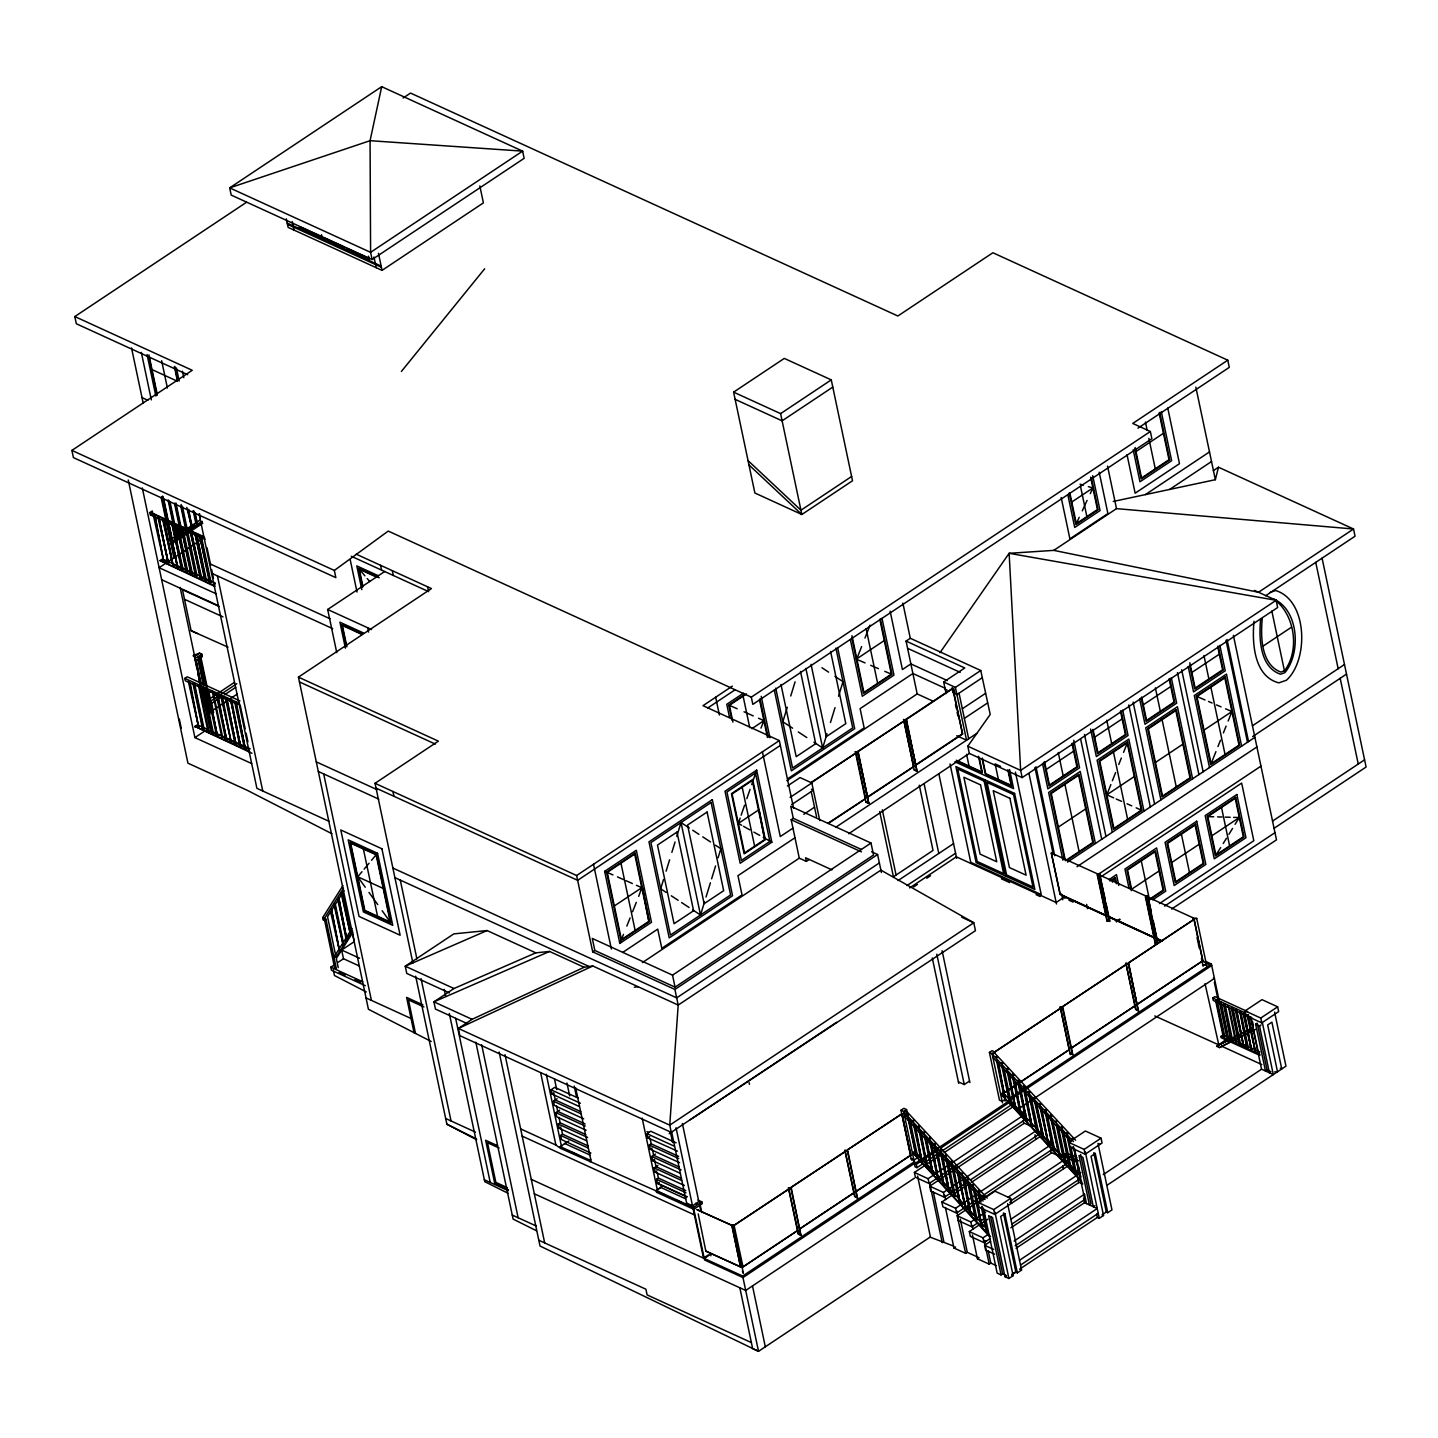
<?xml version="1.0" encoding="UTF-8"?>
<svg xmlns="http://www.w3.org/2000/svg" width="1438" height="1438" viewBox="0 0 1438 1438"><rect width="100%" height="100%" fill="white"/><g stroke="black" fill="none" stroke-linecap="round" stroke-linejoin="round"><path stroke-width="1.5" d="M1254.008 621.288C1251.923 642.66 1253.864 676.525 1278.867 682.852L1286.417 680.246C1308.832 660.114 1307.771 600.257 1275.614 590.515L1269.952 592.474M1260.677 618.664C1258.789 637.447 1259.454 666.98 1280.467 674.206L1284.835 672.714C1301.228 653.104 1298.784 610.323 1274.014 599.161M1262.258 618.556C1260.515 636.567 1261.036 664.68 1280.863 672.085L1284.44 670.845C1299.197 651.791 1295.368 618.322 1277.645 602.234M381.699 86.675L370.069 140.69L370.591 252.333L372.118 259.541L524.133 158.342L522.623 151.134L381.699 86.675L229.685 187.875L231.194 195.083L372.118 259.541M1113.264 501.449L1215.362 479.699L1218.471 467.224L1353.535 529.004L1355.045 536.212L1265.62 595.745M663.547 879.463L660.671 888.81L666.297 892.495M666.1 871.176L669.605 859.762M671.87 852.375L675.051 842.003M676.777 836.377L681.019 822.554L689.341 828.018M692.613 909.805L700.504 914.999L704.548 901.86M706.04 896.97L710.408 882.788M711.63 878.798L715.567 865.964M718.101 857.731L720.851 848.744L715.441 845.185M787.287 707.244L782.811 721.768L792.59 728.185M790.738 695.992L795.088 681.828M813.926 742.224L822.644 747.976L826.994 733.793M830.463 722.487L835.029 707.622M838.534 696.244L842.992 681.702L834.903 676.327M741.684 825.322L738.323 823.435L740.157 818.078M741.163 815.166L744.578 805.208M746.843 798.647L750.043 789.372M751.697 784.573L756.658 770.139L724.986 791.224L740.175 863.267L771.846 842.201L756.658 770.139M638.706 896.377L641.779 887.695L636.369 885.287M760.99 728.113L763.92 720.654L758.509 718.227M856.832 658.802L861.632 646.579M864.975 638.077L870.044 625.171M1113.659 797.856L1106.829 794.819L1110.873 784.573M1112.383 780.726L1115.6 772.583M1118.764 764.531L1121.316 758.078M1123.563 752.38L1127.033 743.572M1211.102 763.74L1196.937 696.495L1224.834 677.909L1239.017 745.154L1211.102 763.74L1215.937 751.625M1217.95 746.556L1220.485 740.228M1223.396 732.913L1226.093 726.136M1228.142 721.031L1231.917 711.54L1225.553 708.808M626.806 926.126L630.06 917.983M632.558 911.746L636.315 902.345M619.814 943.4L651.486 922.315L636.297 850.253L604.643 871.338L619.814 943.4L623.517 934.358M904.736 1115.259L904.34 1116.212L983.089 1201.018M904.808 1116.715L904.035 1111.934L906.156 1110.531L906.857 1113.857M997.523 1057.361L995.779 1057.164L996.66 1056.445M1002.951 1063.221L1002.07 1063.922L1001.297 1062.808M1008.38 1069.063L1006.654 1068.865L1007.517 1068.146M1013.808 1074.905L1012.082 1074.707L1012.963 1073.988M1017.511 1080.549L1019.165 1080.963L1017.601 1080.369M1023.748 1085.888L1023.802 1087.326L1023.82 1085.69M1028.386 1092.251L1030.039 1092.646L1028.458 1092.071M1034.695 1097.392L1035.468 1098.506L1033.904 1097.913M1040.986 1104.168L1040.105 1104.887L1039.332 1103.773M1046.415 1110.01L1045.552 1110.729L1044.761 1109.615M1051.412 1118.692L1059.411 1156.601L1050.117 1115.654L1050.998 1114.935M1050.117 1115.654L1051.843 1115.87M1056.409 1120.939L1056.409 1122.431L1055.546 1121.514L1056.499 1120.741M1062.628 1127.752L1060.992 1127.356L1062.718 1127.572M1068.146 1133.414L1067.284 1134.133L1066.493 1133.018M1073.575 1139.273L1071.849 1139.058L1072.73 1138.339M1069.944 493.378L1076.325 523.63L1079.219 517.321M1082.257 510.867L1087.056 500.424M1090.292 493.611L1092.88 487.967L1088.35 486.637M1223.217 843.495L1226.47 838.246M1228.915 834.31L1232.546 828.432M1235.08 824.334L1239.286 817.539L1233.624 817.377M323.316 919.871L324.233 918.433L325.941 919.206L325.024 920.662L323.316 919.871L322.813 917.462L342.927 885.628M325.024 920.662L324.521 918.253L343.466 888.289M339.494 950.895L331.513 909.391L339.494 950.895L330.578 911.764M334.605 904.502L334.461 903.244L343.161 945.072L334.245 905.94M346.774 939.374L338.793 897.869L346.774 939.374L337.858 900.242M341.759 893.178L341.615 891.92L350.315 933.765L341.022 892.836M344.059 890.553L327.522 916.707L336.061 957.295L334.353 956.504L352.076 928.481M338.757 950.554L340.069 949.979M342.424 944.748L343.736 944.155L343.161 945.072M346.037 939.032L338.523 899.667M349.578 933.424L350.89 932.849L350.315 933.765M345.246 940.901L348.787 935.293M336.061 957.295L352.598 931.141M352.849 932.345L336.33 958.499L338.236 967.612M1112.491 882.159L1114.899 878.438L1115.798 882.716M1215.883 855.035L1243.331 836.754L1235.242 798.324L1207.794 816.604L1215.883 855.035L1220.682 847.593M940.003 652.672L1009.134 553.306L1053.784 550.377L1258.52 592.258L1353.535 529.004L1116.499 508.639L1053.784 550.377M1254.457 590.407L1276.135 600.311L1277.645 607.519L1022.166 777.599L969.32 753.422L967.81 746.214L990.225 714.452L980.752 670.503L910.29 638.274L902.884 603.133M401.4 371.435L484.66 268.78M365.252 887.228L357.738 876.785L361.981 871.716M364.102 869.163L369.045 863.249M371.507 860.301L376.109 854.801L350.656 843.153L364.839 910.398L390.273 922.046L376.109 854.801M663.242 1185.667L656.231 1190.502L656.609 1192.3L657.669 1191.599L560.694 1148.423L560.317 1146.625L568.765 1140.999M560.317 1146.625L589.688 1160.053L590.712 1159.244M700.773 1202.474L698.814 1201.575L692.487 1205.799L676.04 1127.752M660.455 1187.68L656.231 1190.502L693.422 1207.507L701.852 1201.88L702.247 1203.678L693.799 1209.304L656.609 1192.3M246.401 202.345L74.812 316.558L192.243 370.285L71.9 450.4L334.335 570.437L388.242 531.071L751.301 697.16L752.829 704.35L1151.874 438.698L1150.364 431.508L1132.749 423.437L1227.764 360.183L1229.274 367.391L1137.979 428.164M1227.153 1038.811L1216.692 1046.307L1219.46 1047.583L1253.666 1029.985M403.071 98.036L410.531 93.075L897.869 316.001L992.885 252.746L1227.764 360.183M286.324 218.846L288.121 227.384L382.059 270.362L483.402 202.884L479.825 185.915M205.203 539.142L150.397 514.948L149.894 512.557L152.266 510.975L152.787 513.384L202.147 535.961L199.774 537.542M150.397 514.948L152.787 513.384M163.698 561.377L154.873 515.217L163.698 561.377L153.345 515.415L154.927 514.355M155.663 514.696L153.345 515.415M158.791 517.015L168.336 563.498L157.982 517.536L159.582 516.476M157.982 517.536L160.301 516.817M164.615 521.652L172.991 565.637L162.638 519.657L164.22 518.615M162.638 519.657L164.957 518.938M168.084 521.257L177.629 567.758L167.293 521.796L168.875 520.736M169.612 521.077L167.293 521.796M171.14 524.439L173.513 522.857M171.877 524.78L174.25 523.198M175.796 526.578L178.168 524.996M176.532 526.901L178.905 525.319M180.433 528.699L182.824 527.117M181.17 529.04L183.543 527.458M168.264 541.191L199.756 520.232M170.834 540.311L172.362 540.113L170.834 540.311L161.667 496.847M175.849 536.967L177.377 536.787L175.849 536.967L168.066 500.029M177.719 535.925L182.392 533.444L180.864 533.624L174.447 503.21M185.089 530.82L186.616 530.622M188.827 528.537L194.382 524.834M195.91 523.612L197.437 523.432L195.91 523.612L193.159 510.58M185.826 531.161L188.198 529.579M186.778 507.398L191.631 527.297L188.755 509.376M172.452 541.012L202.075 521.293M172.632 541.928L202.273 522.192M171.302 544.193L202.794 523.234M189.744 532.941L192.117 531.359M190.463 533.282L192.854 531.701M194.382 535.08L196.754 533.498M195.119 535.403L197.491 533.822M214.945 586.524L160.013 560.586L162.53 558.915L215.233 583.019M162.961 561.036L164.489 560.856M199.037 537.201L201.41 535.619M203.531 538.136L159.115 567.704L215.88 593.66M167.599 563.175L169.127 562.977M172.254 565.296L173.782 565.098M176.91 567.417L178.438 567.237M181.548 569.538L183.075 569.358L181.548 569.538L171.931 523.917L182.284 569.879M186.203 571.677L187.731 571.479L186.203 571.677L176.586 526.038L186.94 572M190.841 573.798L192.368 573.6L190.841 573.798L181.224 528.177L191.578 574.139M195.496 575.919L197.024 575.739L195.496 575.919L185.879 530.298M200.152 578.058L201.68 577.86L200.152 578.058L190.535 532.419L200.871 578.382M204.789 580.179L206.317 579.981L204.789 580.179L195.173 534.541L205.526 580.521M209.445 582.3L210.973 582.12L209.445 582.3L199.828 536.68L210.182 582.642M215.017 583.81L214.819 584.763M194.058 656.789L199.594 653.104L201.787 654.11L202.309 656.519L196.485 660.384L195.029 659.7L196.862 668.4M194.759 658.802L201.787 654.11M205.203 685.135L199.253 656.896L200.781 656.699L207.18 687.13M239.409 704.62L185.34 680.767L184.837 678.376L187.21 676.795L239.93 700.899M190.265 683.212L198.642 727.197L189.079 680.695M197.581 685.477L198.372 684.955L207.935 731.439M206.083 690.258L207.611 690.06L217.228 735.699L208.87 691.714M336.762 652.672L327.666 609.478L384.665 571.533M210.739 692.379L212.321 691.336L221.883 737.82M215.376 694.5L216.904 694.32L226.521 739.941L218.163 695.956M204.969 701.978L234.304 682.439M216.113 694.842L217.695 693.781M205.76 703.775L209.157 701.51M211.152 700.791L236.821 683.697M220.032 696.639L220.823 696.1L231.176 742.08L222.351 695.92M206.389 705.968L211.476 702.571L213.543 712.367L210.505 711.774L205.814 689.413M209.984 704.476L220.985 697.142M224.652 694.716L235.67 687.382M205.508 707.586L210.973 703.937L212.842 712.835M224.688 698.76L226.197 698.562L235.814 744.201L227.006 698.041L225.407 699.102M210.505 711.774L213.543 712.367M206.928 714.219L237.072 694.159M229.325 700.881L230.907 699.839M230.062 701.223L230.853 700.701L240.47 746.322L231.644 700.162M251.92 753.26L194.957 726.406L197.473 724.734L250.176 748.839M195.155 727.304L197.653 725.633M197.905 726.855L199.433 726.657M233.981 703.02L235.508 702.822L245.125 748.461L236.749 704.476M234.718 703.344L236.299 702.301M202.542 728.976L204.07 728.796L202.542 728.976L192.926 683.356M142.308 487.931L194.921 737.604L209.696 727.772L180.127 587.405M211.853 733.236L213.363 733.038L211.853 733.236L202.237 687.598M431.202 1041.472L368.416 1009.26L298.439 677.136L431.454 588.573L356.336 554.223M199.99 657.238L216.491 735.357L218.019 735.16M733.614 392.143L784.285 358.404L831.272 379.884L852.518 480.759L801.847 514.498L754.878 493L733.614 392.143L780.6 413.623L801.847 514.498L748.946 464.887M216.167 693.979L225.784 739.617L227.312 739.42M230.439 741.738L231.967 741.541M225.478 698.239L235.095 743.859L236.605 743.68M230.853 700.701L239.733 745.998L241.26 745.801M234.771 702.481L244.388 748.12L245.916 747.922M780.6 413.623L831.272 379.884M832.782 387.092L782.11 420.831L735.142 399.351M412.904 963.047L375.03 783.315L438.374 741.145L298.439 677.136M851.62 476.481L800.948 510.22L748.048 460.609M732.355 686.124L702.984 705.681L779.324 740.588L793.578 808.246M359.41 966.03L343.484 958.733L341.651 950.033L354.323 941.602L352.49 932.903M707.622 708.071L735.231 689.683M365.306 985.695L331.459 970.201L330.812 967.181L334.443 964.754M338.056 962.346L343.484 958.733M743.536 693.152L726.765 704.296L729.533 717.4M744.776 694.374L728.742 705.051L731.888 720.025M732.931 722.11L729.39 705.303L746.538 693.889M751.301 697.16L1150.364 431.508M1136.002 451.55L1163.45 433.287M1071.777 502.024L1092.88 487.967M751.912 728.653L763.92 720.654M856.293 659.161L884.28 640.539M1076.325 523.63L1097.446 509.573L1090.615 477.164M933.388 701.331L917.192 693.925L906.066 641.096L910.29 638.274M1145.367 494.618L1209.502 451.909M375.03 783.315L576.62 875.526L779.324 740.588M780.331 745.405L577.645 880.326L376.037 788.114M879.84 619.526L891.362 674.152L863.914 692.433L851.961 635.686M1169.561 489.459L1211.533 461.526M1213.295 470.675L1218.471 467.224M690.258 1119.699L975.449 930.692L973.778 922.747L880.901 870.134L678.197 1005.072L592.798 965.994L584.116 967.271L549.532 951.453L535.799 952.837L453.977 988.517L433.917 1001.855L435.444 1009.063L467.584 1023.766M787.664 778.785L864.148 727.862L860.104 708.646L912.896 673.505L945.287 688.335M786.856 780.69L917.192 693.925M787.413 786.011L800.085 777.581L811.823 782.955L819.768 820.577M946.096 693.565L943.67 682.007L964.772 667.951L906.066 641.096M614.332 905.958L642.319 887.336L648.88 921.309L621.432 939.589L607.249 872.345L634.697 854.064L648.88 921.309M738.323 823.435L759.03 809.648L764.728 839.486L744.524 852.932L732.104 793.938L752.29 780.492L764.728 839.486M855.304 751.679L858.45 752.739L868.75 803.393L865.928 802.098L855.304 751.679L858.45 752.739M903.567 719.539L906.713 720.618L917.013 771.271L914.191 769.977L903.567 719.539L906.713 720.618M810.906 782.614L856.095 752.919L865.712 798.557L828.36 823.435M857.641 751.481L904.358 720.798L913.975 766.436L867.635 797.281L857.641 751.481L868.75 803.393M905.904 719.36L952.603 688.263L962.597 734.063L915.898 765.16L905.904 719.36L917.013 771.271M811.266 782.775L856.095 752.919M858.019 751.661L904.358 720.798M906.282 719.521L952.981 688.442L962.597 734.063M790.109 797.407L811.823 782.955M943.67 682.007L955.407 687.382L980.752 670.503M791.583 804.651L813.351 790.163L811.391 789.264M982.262 677.711L956.917 694.59L954.976 693.691L953.951 688.892L951.992 687.993L953.017 692.792M584.116 967.271L472.077 1019.326L458.363 1028.458L459.872 1035.666L671.258 1132.353L669.749 1125.145L678.197 1005.072L674.907 989.452L592.708 951.848L576.62 875.526M592.708 951.848L594.829 950.446L675.069 987.151L873.531 855.035L871.015 843.028L790.756 806.323L793.291 818.33L861.506 849.534M809.163 859.511L806.359 861.398L799.276 858.162L791.188 819.732L793.291 818.33M803.806 814.321L814.537 807.185M962.328 708.79L985.551 693.332M792.949 828.144L780.277 836.574L762.428 751.84M964.359 718.389L987.582 702.93M622.798 952.369L657.741 929.11L661.786 948.325L742.026 894.903L737.964 875.688L794.98 837.743M827.982 823.255L865.712 798.557M867.258 797.119L913.975 766.436M915.521 764.98L962.22 733.901M865.928 802.098L869.073 803.177M914.191 769.977L917.336 771.038M835.999 827.12L976.672 733.47M642.391 962.597L799.276 858.162M848.672 833.734L969.32 753.422M594.829 950.446L592.294 938.439L672.535 975.144L871.015 843.028M674.907 989.452L877.611 854.514L881.404 872.542M879.373 862.926L676.687 997.864L392.88 868.049M579.352 1106.541L551.94 1094.012L551.06 1089.806L554.744 1087.344L578.238 1098.093M551.94 1094.012L553.792 1092.772L555.302 1099.98L580.754 1111.628M1046.181 769.456L1073.629 751.193M1094.678 737.173L1122.125 718.91M1143.3 704.8L1170.748 686.537M1191.868 672.481L1219.316 654.2M583.702 1118.854L554.349 1105.427L553.468 1101.22L557.153 1098.758M898.067 880.559L953.556 843.621M586.111 1130.25L556.758 1116.823L555.859 1112.617L559.562 1110.172M1262.995 646.165L1291.486 627.202M907.019 885.556L955.587 853.219M909.643 887.911L956.342 856.832L1056.157 902.489L1064.605 896.863L1160.43 940.704M913.687 886.922L917.426 884.442M926.773 878.223L930.512 875.742M586.56 1140.765L559.148 1128.237L558.268 1124.031L560.119 1122.808L585.554 1134.438M559.148 1128.237L561 1126.997M590.91 1153.078L561.557 1139.633L560.676 1135.445L562.528 1134.205L587.962 1145.852M1058.332 827.102L1085.708 808.875M1106.829 794.819L1134.276 776.538M1155.451 762.446L1182.899 744.165M1204.019 730.109L1231.917 711.54M1051.322 852.986L1060.255 894.274L1106.146 915.503L1060.058 894.418L1051.322 852.986L1097.625 873.927L1106.361 915.359M1252.462 725.759L1344.494 664.482M677.478 1151.137L647.855 1137.871L646.956 1133.683L650.659 1131.221L676.094 1142.851M647.855 1137.871L649.688 1136.649M1141.359 810.169L1113.911 828.432L1099.746 761.187L1127.194 742.925L1141.359 810.169L1136.164 807.814M1252.624 736.598L1346.525 674.098M1066.78 860.499L1093.455 842.74L1079.021 774.291L1050.585 793.237L1064.569 859.529M1067.517 862.063L1254.889 737.335M679.617 1162.713L650.246 1149.286L649.365 1145.079L651.216 1143.857L678.61 1156.386M669.191 1133.701L836.557 1022.292M650.246 1149.286L652.097 1148.063M1076.99 866.701L1256.92 746.933M680.048 1173.228L652.654 1160.7L651.774 1156.494L655.458 1154.031M652.654 1160.7L654.506 1159.459L656.016 1166.667L681.468 1178.315M684.416 1185.523L655.063 1172.096L654.182 1167.908L657.867 1165.445M1097.625 873.927L1107.35 921.381L1109.525 919.943L1107.044 921.237L1097.302 875.005L1099.477 873.567L1105.103 898.912M1260.964 766.148L1097.302 875.005M655.063 1172.096L656.914 1170.874M1101.023 876.713L1241.659 783.099L1253.81 840.745L1159.441 903.567M686.825 1196.937L657.472 1183.51L656.573 1179.304L658.424 1178.082L685.818 1190.61M1109.04 879.607L1116.499 874.646L1118.782 885.449M1109.956 881.045L1115.295 877.504L1116.607 883.759M1111.466 880.739L1114.899 878.438M657.472 1183.51L659.305 1182.288M1159.064 870.961L1131.616 889.223L1127.554 870.008L1155.002 851.745L1163.108 890.158L1149.375 899.307M1171.718 862.512L1199.166 844.25M1211.839 835.82L1239.286 817.539M1154.049 935.203L1145.78 895.964L1155.487 943.4L1157.68 941.962L1153.24 920.949M1155.505 944.766L1145.439 897.042L1147.632 895.586L1151.029 910.434M1147.937 895.73L1145.439 897.042M1116.122 921.434L1119.555 919.152M1116.517 921.866L1120.076 919.493M1149.501 899.9L1163.755 890.41L1155.415 850.793L1126.907 869.756L1131.293 890.625M1152.683 899.846L1165.715 891.165L1156.619 847.935L1124.947 869.019L1129.046 888.468M1272.558 821.08L1364.59 759.821M1273.96 828.36L1366.1 767.029L1322.079 558.16M1164.636 906.102L1274.985 832.656M916.797 1158.201L913.903 1160.142L911.207 1158.902L900.961 1110.28L903.855 1108.339L906.551 1109.579L907.432 1113.803M1005.126 1101.113L1004.803 1099.621L1002.16 1101.382L999.464 1100.142L989.416 1052.418L992.058 1050.657L994.683 1052.095L1060.471 1008.308L1069.207 1049.722L1005.234 1092.305M732.05 1225.446L697.106 1209.7L732.05 1225.446L740.57 1267.022L705.842 1251.132L698.239 1213.924M788.455 1187.896L791.475 1188.902L800.894 1235.368L798.198 1234.128L788.455 1187.896L791.475 1188.902M844.879 1150.328L847.899 1151.353L857.318 1197.8L854.621 1196.56L844.879 1150.328L847.899 1151.353M1070.357 1054.665L1060.309 1006.924L1063.006 1008.164L1072.748 1054.396L1069.728 1053.371L1072.748 1054.396M1125.882 963.28L1128.902 964.287L1138.321 1010.734L1135.625 1009.512L1125.882 963.28L1128.902 964.287M1193.72 918.127L1147.398 896.935L1156.134 938.367L1162.174 941.117M900.961 1110.28L903.639 1111.502L906.551 1109.579M742.997 1266.896L797.677 1230.479L742.997 1266.896L734.063 1225.374L788.761 1188.956L798.539 1233.912L801.218 1235.134M800.894 1235.368L790.738 1187.644L845.185 1151.407L854.963 1196.344L857.641 1197.584M857.641 1199.292L847.162 1150.076L902.057 1113.767L910.793 1155.181L856.095 1191.599M989.416 1052.418L992.112 1053.641L1060.471 1008.308M1072.406 1054.611L1062.251 1006.888L1126.188 964.341L1135.948 1009.278L1138.644 1010.519M1137.081 1004.533L1202.869 960.746L1194.151 919.313L1128.183 963.011L1136.451 1002.25M788.959 1189.046L734.063 1225.374M845.382 1151.496L790.738 1187.644M902.057 1113.767L847.162 1150.076M1126.367 964.431L1062.251 1006.888M1194.151 919.313L1128.345 963.118L1138.626 1012.244M994.485 1052.059L992.597 1054.521L1073.503 1141.646M1063.006 1008.164L1059.986 1007.139M705.842 1251.132L740.786 1266.878M531.287 1179.358L703.524 1258.142L708.269 1254.979M958.409 1081.861L964.269 1084.558L969.554 1081.034M710.911 1255.769L710.588 1254.26L704.261 1258.484L742.655 1276.045L758.527 1351.325L930.404 1236.914M1001.225 1063.006L1002.861 1063.401M912.375 1152.899L914.802 1151.263L986.576 1228.537M1082.131 1182.521L1000.902 1093.959L1003.005 1092.556L1080.531 1176.032M855.898 1191.509L910.793 1155.181L901.86 1113.677M1005.036 1092.215L1069.207 1049.722M1134.906 1005.773L1070.986 1048.32L1135.103 1005.863M1136.919 1004.443L1202.869 960.746M915.736 1154.894L917.39 1155.289L915.736 1154.894L908.151 1118.818M998.817 1064.084L1004.91 1097.302L997.954 1063.167M911.207 1158.902L914.155 1159.963L914.478 1161.455M742.655 1276.045L914.011 1161.976L915.97 1162.875L916.977 1167.674L1011.597 1104.69L1004.245 1069.962M1008.631 1098.992L1211.389 964.017L1226.686 1036.618M1010.806 1099.261L1211.713 965.509L1203.552 961.788M915.97 1162.875L1008.721 1101.131M915.664 1127.176L922.046 1161.67L914.82 1126.26M936.695 1150.795L916.276 1164.385L914.334 1163.486L742.979 1277.555L704.566 1259.976L693.422 1207.507M940.398 1148.315L1009.045 1102.622M1010.285 1101.778L1010.357 1103.234L1003.4 1069.027M1025.06 1119.645L929.128 1183.51L915.413 1177.255L914.406 1172.437L940.434 1155.109M944.119 1152.665L1012.19 1107.35M921.111 1133.036L927.474 1167.53L920.248 1132.101M1009.224 1073.629L1015.803 1109.165L1008.362 1072.712M914.406 1178.153L745.693 1290.461L534.325 1193.774M1017.331 1109.633L1214.427 978.415L1213.456 977.966M926.557 1138.878L932.92 1173.354L926.144 1140.064M1015.12 1081.682L1021.268 1115.097L1013.808 1078.572M1039.261 1103.953L1040.896 1104.348M914.406 1172.437L928.103 1178.711L1025.887 1113.623L1018.068 1110.028M931.968 1144.738L938.331 1179.214L930.674 1141.682M1020.099 1085.348L1026.714 1121.029L1019.704 1086.625M966.695 1182.413L944.424 1197.243L930.728 1190.97L929.721 1186.17L1024.341 1123.186L1030.201 1125.864M1044.689 1109.812L1046.343 1110.208M1252.085 1018.194L1213.277 1000.453L1212.773 998.044L1214.894 996.642L1247.573 1011.597M930.728 1190.97L931.5 1191.329M937.846 1152.701L943.777 1185.074L936.102 1147.542M1025.923 1093.06L1032.16 1126.961L1025.51 1094.228M1219.568 1002.592L1220.359 1002.052L1227.89 1038.955M1224.727 1005.971L1231.072 1040.393L1223.486 1004.371L1225.014 1004.191M929.721 1186.17L943.418 1192.444L1036.187 1130.681M942.843 1156.44L949.206 1190.916L941.98 1155.505M1036.744 1131.94L1038.398 1132.353L1036.744 1131.94L1028.817 1094.354M1227.405 1006.169L1228.196 1005.647L1235.727 1042.532M970.398 1179.951L1039.045 1134.258M1054.36 1147.973L956.576 1213.079L942.879 1206.806L941.854 1202.006L967.684 1184.804M971.387 1182.342L1039.638 1136.901L1043.557 1138.698M953.771 1195.841L955.425 1196.254L953.771 1195.841L946.168 1159.765M1236.752 1009.566L1243.546 1046.109L1236.015 1009.224L1240.922 1032.538M1245.092 1010.896L1261.989 999.662L1277.645 1006.816L1278.652 1011.615L1261.773 1022.867L1246.117 1015.695L1245.092 1010.896L1260.749 1018.068L1261.773 1022.867M953.7 1168.141L960.063 1202.617L952.405 1165.086M1245.02 1015.264L1251.384 1049.686L1243.061 1013.323L1244.589 1013.143M1039.692 1106.056L1048.518 1144.738L1041.777 1108.554M941.854 1202.006L955.569 1208.262L975.863 1194.762M979.548 1192.3L1053.353 1143.174L1047.475 1140.496M1248.49 1014.922L1255.302 1051.484L1247.771 1014.599M1259.922 1055.42L1221.132 1037.679L1220.88 1036.474L1222.983 1035.072L1259.742 1051.879M1045.911 1111.376L1053.101 1149.735L1045.12 1111.916M957.492 1173.588L965.509 1208.477L959.577 1176.104M1223.253 1036.816L1224.763 1036.636L1223.253 1036.816L1215.649 1000.794M977.445 1223.091L971.89 1226.794L958.175 1220.538L957.169 1215.721L1051.789 1152.737L1061.568 1157.213M1067.104 1166.47L994.772 1214.391L979.098 1207.237L978.092 1202.438L994.988 1191.185L1010.644 1198.357L1011.651 1203.157L1009.692 1202.258M1260.749 1018.068L1277.645 1006.816M958.175 1220.538L965.707 1253.397L967.289 1252.336L979.044 1257.711L977.445 1258.771L972.43 1234.954M964.574 1179.843L970.938 1214.319L963.712 1178.908M1255.608 1024.18L1257.189 1023.137L1267.058 1069.944L1270.976 1071.741L1269.395 1072.784L1259.526 1025.977L1255.608 1024.18L1265.476 1071.004L1267.058 1069.944M1232.6 1040.213L1231.809 1040.735L1224.223 1004.713M1071.454 1147.955L1073.575 1146.553M1076.846 1157.698L1067.104 1153.258L1061.01 1156.314M1259.526 1025.977L1261.108 1024.917M957.169 1215.721L970.866 1221.994L985.713 1212.108M1007.966 1197.297L1063.635 1160.25M975.503 1219.244L977.157 1219.64L975.503 1219.244L967.9 1183.168M1238.909 1043.988L1240.437 1043.79L1238.909 1043.988L1231.305 1007.966M917.57 1176.032L930.476 1237.273L953.592 1246.081M1058.152 1126.08L1065.72 1161.958L1064.857 1162.533L1057.29 1125.163M978.092 1202.438L993.748 1209.592L1010.644 1198.357M1101.041 1138.177L1085.384 1131.005L1068.488 1142.257L1084.144 1149.411L1101.041 1138.177L1102.047 1142.976L1085.151 1154.229L1069.495 1147.057M1242.809 1045.768L1244.337 1045.588M981.165 1220.628L984.868 1218.148M1010.842 1200.856L1066.493 1163.809M989.811 1238.783L984.023 1242.63L970.326 1236.374L969.32 1231.557L987.762 1219.28M1246.728 1047.565L1248.256 1047.367L1246.728 1047.565L1239.88 1011.867M975.881 1193.666L981.795 1226.021L975.036 1192.731M1250.647 1049.363L1252.174 1049.165M1007.589 1203.66L1021.573 1270.06L1017.349 1272.864L1004.874 1213.672L1000.668 1216.494L1013.125 1275.686L1008.919 1278.49L1005 1276.71L992.526 1217.519L988.607 1215.721L1001.082 1274.913L1002.663 1273.852L1006.582 1275.65L1005 1276.71M1099.944 1144.378L1097.985 1143.48L1111.969 1209.879L1107.745 1212.701L1095.271 1153.51L1091.047 1156.314L1103.521 1215.505L1099.297 1218.31L1097.356 1217.429L1096.655 1214.085M945.431 1207.525L953.969 1248.022L955.551 1246.962M1254.565 1051.142L1256.093 1050.962M983.107 1207.992L987.241 1231.881L982.244 1207.075M1250.862 1016.9L1258.466 1052.922L1259.257 1052.4M969.32 1231.557L983.017 1237.83L988.553 1234.146M1010.68 1219.406L1080.801 1172.725M1011.903 1224.08L1079.974 1178.765M994.719 1254.242L985.641 1250.089L984.617 1245.29L990.656 1241.264M1010.824 1227.836L1079.237 1182.306L1082.868 1183.959M1103.216 1174.63L1261.557 1069.207L1273.313 1074.581L1262.384 1022.724M1014.167 1241.012L1084.486 1194.187L1086.481 1203.588M1015.174 1245.811L1085.51 1198.986L1084.522 1198.537L1085.492 1203.157M1106.972 1185.307L1285.967 1066.151L1274.589 1012.136M977.445 1258.771L989.2 1264.146L990.782 1263.085L996.228 1265.584M1016.037 1248.292L1084.522 1202.707L1097.248 1208.513L1019.506 1260.263M1094.911 1205.673L1093.329 1206.734L1082.922 1157.338L1079.003 1155.541L1089.411 1204.936L1090.993 1203.894L1080.585 1154.498M1020.531 1265.063L1098.255 1213.33M1011.705 1274.428L1016.45 1271.282M1097.356 1217.429L1019.614 1269.161L1021.573 1270.06M1017.349 1272.864L1015.893 1272.199L1011.669 1275.003L1013.125 1275.686M1107.745 1212.701L1106.289 1212.018L1102.065 1214.84L1103.521 1215.505M1171.646 909.014L1276.495 839.864L1233.391 635.344M1154.768 1015.947L1218.813 1044.905L1253.343 1027.505M1216.692 1046.307L1253.145 1027.936M1219.46 1047.583L1255.572 1029.374M592.798 965.994L458.363 1028.458L669.749 1125.145L973.778 922.747L961.752 917.246M535.799 952.837L487.069 930.548L405.246 966.21L406.756 973.418L449.411 992.921M549.532 951.453L433.917 1001.855L472.077 1019.326M1061.136 1155.739L1067.104 1153.258M193.267 655.44L199.594 653.122M193.267 656.07L197.491 654.524M743.212 1272.54L733.164 1224.817M732.715 1224.906L733.596 1226.38M487.069 930.548L453.797 933.891L405.246 966.21L453.977 988.517M634.32 987.169L638.202 986.774M1196.722 918.415L1193.037 918.576L1196.722 918.415L1206.788 966.138M1207.794 816.604L1213.726 816.784M1217.627 816.892L1222.012 817.018M1225.284 817.126L1230.191 817.269M1080.046 484.193L1083.317 485.145M856.958 659.449L865.065 662.9M870.709 665.327L878.438 668.634M884.765 671.33L891.362 674.152M604.643 871.338L612.965 874.915M1196.937 696.495L1205.044 699.982M1208.459 701.438L1212.09 703.002M1216.512 704.908L1221.06 706.867M219.259 606.512L182.482 589.706L191.146 630.761L197.599 633.583M1116.23 798.989L1121.658 801.397M1127.05 803.788L1131.796 805.891M617.459 876.91L623.571 879.625M626.015 880.703L632.343 883.507M729.39 705.303L737.191 708.772M744.039 711.81L753.278 715.908M191.128 630.689L228.031 647.172M299.985 226.934L320.53 236.335M323.478 237.665L344.024 247.066M346.953 248.415L367.517 257.815M298.906 228.067L369.35 260.296L368.488 256.18M287.223 223.106L381.16 266.084M287.456 224.292L381.412 267.252M907.576 648.304L960.225 672.373M947.318 680.569L910.865 663.907L902.417 669.533L890.14 611.204M945.179 689.215L947.139 690.114M187.695 374.707L76.34 323.766L74.812 316.558M956.755 735.735L966.534 740.211L955.407 687.382M152.033 369.602L177.467 381.25L174.375 366.528M967.81 746.214L1020.656 770.391L1022.166 777.599M1000.56 766.382L995.114 763.884L998.403 779.504M956.324 760.253L981.777 771.882L978.487 756.28M957.996 761.565L982.388 772.709L979.188 757.592M954.868 761.763L1013.592 788.617L1009.566 769.546M142.002 397.571L147.88 400.267M1145.78 895.964L1099.261 874.915L1107.979 916.348L1154.301 937.522L1108.195 916.204M351.303 556.254L428.542 591.593L427.535 586.794M378.338 575.757L356.804 565.907L361.819 589.67M379.219 577.77L358.655 568.37L362.61 587.153M362.879 586.273L359.266 569.196L376.882 577.249M1156.332 938.223L1162.389 940.991M1205.278 961.213L1211.389 964.017M1068.991 900.224L1073.072 902.093M1157.68 941.962L1155.487 943.4M1001.477 878.834L1009.62 882.555M1036.097 894.67L1040.177 896.539M1205.008 983.592L1218.813 1044.905M192.422 526.757L188.486 511.227M1212.773 998.044L1245.452 1012.999M149.894 512.557L204.627 537.596M196.7 534.361L205.58 579.658M1235.224 1009.746L1243.546 1046.109M1246.962 1015.12L1255.302 1051.484M871.59 851.763L877.611 854.514M791.188 819.732L861.434 851.871M327.666 609.478L371.543 629.538M363.419 632.954L339.925 622.205L345.39 648.143M209.553 563.642L330.039 618.753M362.322 634.086L341.777 624.685L346.163 645.536M361.963 634.464L342.388 625.494L346.882 646.848M211.566 573.241L332.735 628.676M1239.574 1043.736L1245.703 1046.54M1220.88 1036.474L1259.94 1054.234M1280.287 1068.29L1281.743 1068.955L1271.893 1022.148L1267.669 1024.952L1277.519 1071.759L1274.679 1071.885M164.741 560.748L168.803 562.6M172.848 564.451L195.155 574.661M201.23 577.429L211.368 582.066M160.013 560.586L214.747 585.626M1221.581 1046.163L1261.773 1064.551M831.973 869.864L805.586 857.785L806.359 861.398M161.649 579.712L218.396 605.668M184.513 599.304L222.98 616.902M299.446 681.936L435.337 744.093M200.673 655.764L202.309 656.519M200.044 656.375L201.5 657.04M184.837 678.376L239.571 703.398M188.288 681.217L198.642 727.197M316.288 761.87L377.133 789.696M318.319 771.469L378.733 799.115M207.791 730.27L219.96 735.825M224.004 737.694L248.343 748.821M194.957 726.406L249.691 751.427M194.921 737.604L251.668 763.56M1095.271 1153.51L1093.815 1152.827L1106.289 1212.018M1078.626 1160.897L1065.001 1154.66L1065.504 1157.051L1077.188 1162.407M329.104 821.368L256.899 788.33L199.073 513.959M1072.964 1169.148L1078.842 1171.844M394.911 877.647L589.203 966.534M1083.515 1193.738L1084.486 1194.187M357.738 876.785L383.191 888.414M916.977 1167.674L915.017 1166.793L914.011 1161.976M1004.874 1213.672L1003.418 1213.007L1015.893 1272.199M322.813 917.462L324.521 918.253M986.144 1241.228L984.185 1240.329L989.2 1264.146M341.651 950.033L359.572 958.229M984.617 1245.29L993.712 1249.442M422.934 1004.874L406.594 997.397L414.036 1032.664M953.969 1248.022L965.707 1253.397M423.922 1006.96L408.446 999.877L415.51 1033.419M330.812 967.181L362.682 981.741M1001.082 1274.913L997.163 1273.115L983.628 1208.873M339.152 972.537L345.03 975.234M354.827 979.709L360.704 982.406M366.025 997.918L411.052 1018.499M646.974 1131.616L648.808 1132.443M551.06 1089.806L580.413 1103.234M646.956 1133.683L674.368 1146.212M553.468 1101.22L580.862 1113.749M649.365 1145.079L678.718 1158.507M585.122 1123.923L557.71 1111.394L556.578 1105.984M679.06 1166.901L653.625 1155.271L652.475 1149.861M555.859 1112.617L585.23 1126.044M651.774 1156.494L681.127 1169.921M558.268 1124.031L587.621 1137.458M654.182 1167.908L681.576 1180.436M560.676 1135.445L588.07 1147.973M656.573 1179.304L685.944 1192.731M697.951 1200.101L701.852 1201.88M657.723 1183.33L687.076 1196.758M564.451 1143.372L589.886 1155.002M660.348 1187.231L685.8 1198.879M695.579 1203.354L697.538 1204.253M686.609 1203.103L694.446 1206.698M520.664 1128.92L555.895 1145.043L560.694 1148.423L561.755 1147.722L546.278 1074.276M571.551 1152.197L577.411 1154.894M659.611 1192.497L665.488 1195.176M675.285 1199.651L681.145 1202.33M693.619 1208.046L694.842 1208.603M522.174 1136.128L694.41 1214.912M445.672 1118.494L475.475 1132.137M497.44 1145.673L485.649 1140.28L494.762 1183.51L508.513 1189.801M499.094 1148.045L487.5 1142.743L495.858 1182.378L507.434 1187.68M484.354 1179.753L508.261 1190.7M512.252 1215.056L536.284 1226.039M538.801 1240.239L645.914 1289.221L647.1 1294.901L751.391 1342.607M1226.272 1038.829L1227.261 1039.279M507.991 1193.234L484.768 1181.677L449.321 1013.466M536.23 1230.622L513.114 1219.1L475.834 1042.19M415.672 976.186L446.858 1124.174L476.499 1138.968M331.962 833.752L247.3 790.325L187.929 763.165L128.252 480.022M366.259 991.932L334.479 975.521L333.274 969.859M446.858 1124.192L476.679 1139.795M743.518 826.329L749.773 829.852M753.854 832.135L759.695 835.388M763.201 837.347L771.846 842.201M798.306 731.96L806.826 737.568M692.721 830.247L698.958 834.346M702.787 836.862L710.516 841.949M671.276 895.784L678.143 900.296M681.594 902.561L689.072 907.486M821.961 667.735L828.594 672.157M994.701 1053.119L1075.624 1140.244M996.57 1056.624L997.433 1057.559M1007.445 1068.326L1008.308 1069.261M1012.873 1074.186L1013.736 1075.103M1050.908 1115.133L1051.771 1116.05M1067.212 1132.677L1068.075 1133.611M1072.64 1138.536L1073.503 1139.453M1071.148 1141.682L993.299 1057.829L992.364 1053.461M1010.914 1102.173L1027.631 1120.166M1038.272 1131.616L1050.423 1144.702M1053.461 1147.973L1056.499 1151.245M1064.102 1159.441L1077.745 1174.001M1000.902 1093.959L1081.466 1180.706M987.169 1198.106L906.228 1110.927L904.125 1112.329L985.048 1199.526M957.798 1167.62L956.144 1167.225L957.007 1168.141M904.412 1113.731L983.808 1199.22M916.635 1154.337L919.691 1157.626M927.33 1165.859L934.97 1174.073M938.007 1177.362L941.063 1180.652M944.119 1183.941L951.758 1192.156M959.398 1200.37L962.435 1203.66M958.733 1175.188L965.437 1207.003L973.131 1215.182M980.77 1223.396L983.826 1226.686M990.566 1236.518L912.699 1152.665L989.344 1236.303M1004.838 1095.846L1005.701 1096.781M1015.749 1107.709L1016.594 1108.644M1021.196 1113.623L1022.059 1114.576M1026.642 1119.555L1027.505 1120.49M1032.089 1125.487L1032.951 1126.421M1053.892 1149.196L1054.755 1150.148L1047.224 1114.414M1064.857 1161.023L1065.72 1161.958M981.741 1224.565L982.603 1225.5M987.169 1230.407L988.032 1231.341M943.705 1183.618L944.568 1184.553M949.134 1189.46L949.997 1190.394M960.009 1201.161L960.854 1202.096M965.437 1207.003L966.3 1207.938M970.866 1212.863L971.729 1213.798M921.974 1160.214L922.837 1161.149M927.402 1166.056L928.265 1166.991M932.849 1171.898L933.711 1172.833M938.277 1177.758L939.122 1178.693M359.266 569.196L364.893 575.811M367.229 578.579L369.764 581.545M369.009 892.441L377.763 904.628M382.149 910.721L390.273 922.046M743.446 1272.954L742.457 1271.138L742.997 1273.061M733.146 1226.47L737.263 1245.883M1315.752 562.384L1338.167 668.706M1340.18 678.305L1358.245 764.027M1271.839 611.06L1284.44 670.845M1195.841 387.11L1215.362 479.699M1227.063 639.551L1248.561 741.541M1226.003 640.269L1247.501 742.242M1241.623 746.16L1226.452 674.098L1194.313 695.507L1209.502 767.55M1219.855 645.374L1225.23 670.809L1193.558 691.894L1188.201 666.459M1218.256 646.291L1223.253 670.072L1194.762 689.036L1189.747 665.273M1167.764 408.068L1179.484 463.683L1135.139 493.198L1127.033 454.696M1217.662 646.399L1222.606 669.82L1195.158 688.083L1189.819 662.72M1161.275 411.592L1171.628 460.699L1139.957 481.784L1133.198 449.752M1159.639 412.4L1169.669 459.944L1141.161 478.926L1134.78 448.674M1159.154 412.958L1169.004 459.711L1141.556 477.973L1135.139 447.488M1210.886 687.202L1225.05 754.447M1203.948 655.53L1208.873 678.952M1145.439 422.107L1147.147 430.232M1148.854 438.356L1155.289 468.842M1221.509 807.473L1229.616 845.886M1181.677 669.784L1203.157 771.757M1252.516 1021.483L1253.397 1025.725M1250.629 1017.349L1261.557 1069.207M1177.452 672.589L1198.933 774.579M1243.852 1012.801L1251.437 1048.823M1243.798 1013.664L1251.384 1049.686M1171.305 677.711L1176.661 703.146L1144.99 724.231L1139.633 698.796M1192.605 778.785L1177.416 706.741L1145.744 727.826L1160.933 799.87M1240.67 1011.345L1248.256 1047.367M1169.687 678.61L1174.702 702.391L1146.194 721.373L1141.179 697.592M1239.933 1011.004L1247.465 1047.907M1169.112 678.736L1174.037 702.139L1146.589 720.42L1141.664 696.999M1241.821 1036.762L1243.618 1045.246M1232.833 1007.768L1240.437 1043.79M1232.546 1009.548L1239.7 1043.449M1232.042 1008.29L1239.646 1044.312M1229.364 1008.092L1236.518 1041.993M1225.464 1006.312L1232.15 1038.092M1155.379 687.867L1160.322 711.289M1161.958 719.09L1176.266 786.928M1221.096 1002.394L1228.681 1038.416M1107.53 466.092L1116.499 508.639M1214.355 982.28L1217.986 999.5M1217.177 1000.596L1224.763 1036.636M1181.407 834.166L1189.496 872.596M1216.89 1002.394L1224.044 1036.295M1216.386 1001.136L1223.972 1037.158M1193.953 919.224L1202.689 960.656M1099.189 472.221L1107.907 513.564L1069.908 538.873L1061.19 497.512M1197.027 937.486L1199.274 948.235M1201.449 958.499L1203.085 966.3M1092.7 475.654L1100.052 510.58L1074.725 527.44L1067.823 494.69M1091.406 478.099L1098.093 509.825L1075.93 524.582L1069.243 492.857M1133.108 702.104L1154.606 804.094M1128.812 704.962L1150.31 806.952M1080.513 486.35L1086.876 516.601M1122.683 710.084L1128.039 735.519L1096.367 756.604L1090.561 729.048M1143.983 811.158L1128.794 739.114L1097.122 760.199L1112.311 832.243M1121.065 710.983L1126.062 734.764L1097.571 753.746L1092.556 729.965M1120.472 711.109L1125.415 734.512L1097.967 752.793L1093.024 729.372M1141.287 860.877L1148.926 897.168M1148.944 901.896L1157.68 943.31M1106.757 720.24L1111.7 743.644M1113.461 752.056L1127.626 819.301M1084.486 734.476L1105.966 836.467M1080.711 739.456L1101.742 839.271M1073.737 740.246L1079.543 767.802L1047.871 788.887L1042.514 763.452M1095.414 843.495L1080.226 771.451L1048.626 792.482L1062.88 860.158M1072.568 743.266L1077.565 767.047L1049.075 786.029L1044.06 762.248M1105.984 903.118L1109.848 921.434M1071.993 743.392L1076.918 766.796L1049.47 785.076L1044.545 761.655M1099.477 873.567L1109.543 921.291M1058.26 752.523L1063.203 775.945M1064.929 784.357L1079.111 851.602M1086.643 904.376L1087.559 908.69M1064.605 896.863L1064.911 898.373M1035.989 766.76L1054.737 855.736M1034.929 767.461L1053.209 854.262M1061.586 894.005L1062.808 899.775M1029.069 773.95L1056.481 903.981M1015.426 772.116L1041.22 894.562L970.758 862.333L950.033 763.938M1008.559 771.02L1011.741 786.137L985.318 774.057L982.136 758.922M1007.84 769.707L1011.13 785.328L985.677 773.68L982.388 758.078M1085.313 1151.928L1099.297 1218.31M1084.144 1149.411L1085.151 1154.229M1078.464 1166.11L1080.693 1176.733M1074.492 1148.477L1080.765 1178.189M1074.024 1148.692L1084.198 1196.937M1073.647 1147.542L1080.351 1179.376M1083.551 1198.106L1084.522 1202.707M1077.745 1178.046L1078.716 1182.647M1068.955 1137.835L1069.854 1142.078M1070.753 1146.32L1076.541 1173.857M1067.715 1136.254L1075.75 1174.379M1066.87 1135.319L1074.905 1173.444M1063.527 1131.994L1071.094 1167.926M1061.783 1126.835L1070.232 1166.991M1062.287 1130.394L1070.303 1168.447M1061.424 1129.477L1069.441 1167.512M985.246 779.989L1005.486 876.048M1056.858 1124.552L1064.857 1162.533M1056.445 1125.72L1063.994 1161.58M1062.754 1165.859L1063.401 1168.932M1053.101 1122.377L1060.201 1156.062M959.038 693.17L968.655 738.808M1045.983 1112.832L1053.964 1150.67M1050.621 1150.023L1051.268 1153.096M966.588 754.357L969.05 766.077M1040.932 1107.62L1048.446 1143.282M1040.555 1106.972L1048.518 1144.738M955.479 704.494L956.306 708.395M957.115 712.241L957.924 716.088M1036.349 1102.694L1043.844 1138.285L1035.486 1101.76M1035.558 1103.216L1043.053 1138.806L1034.264 1100.196M1030.92 1096.835L1038.703 1132.659M1029.68 1095.271L1037.607 1132.874M1034.983 1134.762L1035.953 1139.363M1024.251 1089.411L1032.16 1126.961M1023.389 1088.494L1031.298 1126.008M1019.308 1085.87L1026.714 1121.029M1017.978 1082.76L1025.851 1120.094M1023.155 1120.472L1023.802 1123.527M1013.413 1077.817L1021.268 1115.097M1012.55 1076.9L1020.405 1114.162M1007.966 1071.975L1015.803 1109.165M1007.121 1071.04L1014.958 1108.231M1002.538 1066.115L1010.357 1103.234M1001.675 1065.199L1009.494 1102.299M938.87 773.968L956.647 858.324M997.559 1062.43L1004.91 1097.302M996.57 1060.561L1004.048 1096.367M1003.005 1092.556L1003.311 1093.976M992.112 1053.641L1002.484 1102.874M924.095 783.764L938.78 853.453M919.277 785.184L933.028 850.433L893.429 876.785L879.679 811.535M903.999 720.636L913.615 766.256M882.015 618.394L893.969 675.159L862.315 696.244L850.343 639.479M880.29 618.789L892.009 674.404L863.519 693.386L851.799 637.771M942.088 950.662L969.877 1082.544M994.916 1212.09L1008.919 1278.49M993.748 1209.592L994.772 1214.391M936.803 954.185L964.269 1084.558M990.656 1216.854L1002.663 1273.852M866.125 628.676L877.629 683.284M932.309 958.014L958.715 1083.371M979.638 1195.787L980.968 1202.168M981.866 1206.41L987.241 1231.881M978.775 1194.87L980.123 1201.233M981.453 1207.596L986.378 1230.946M988.176 1250.736L990.782 1263.085M973.76 1187.824L981.795 1226.021M973.346 1189.01L980.95 1225.086M983.017 1237.83L984.023 1242.63M970.003 1185.685L977.157 1219.64M968.763 1184.085L976.366 1220.179M963.334 1178.243L970.938 1214.319M962.471 1177.309L970.075 1213.384M972.358 1226.039L973.005 1229.095M970.866 1221.994L971.89 1226.794M882.321 809.792L896.072 875.041M957.906 1172.383L965.509 1208.477M952.459 1166.542L960.063 1202.617M951.614 1165.607L959.218 1201.683M948.271 1162.281L955.425 1196.254M960.296 1219.118L967.289 1252.336M947.031 1160.682L954.634 1196.775M956.719 1210.778L958.373 1218.579M837.671 647.909L854.693 728.689L791.349 770.858L774.327 690.078M955.569 1208.262L956.576 1213.079M835.909 648.089L852.734 727.934L792.554 768L775.729 688.137M941.602 1154.84L949.206 1190.916M940.74 1153.923L948.343 1189.981M936.174 1148.998L943.777 1185.074M830.589 651.414L845.814 723.638L826.275 736.651L811.05 664.356M934.862 1145.942L942.915 1184.139M944.586 1194.942L945.557 1199.544M943.418 1192.444L944.424 1197.243M930.728 1143.138L938.331 1179.214M929.433 1140.1L937.486 1178.279M925.317 1137.278L932.92 1173.354M924.454 1136.362L932.058 1172.419M933.298 1191.743L943.813 1241.605M919.871 1131.436L927.474 1167.53M919.008 1130.52L926.611 1166.578M929.595 1182.755L942.214 1242.648M928.103 1178.711L929.128 1183.51M914.442 1125.595L922.046 1161.67M913.579 1124.66L921.183 1160.736M910.236 1121.334L917.39 1155.289M908.996 1119.735L916.599 1155.828M908.78 1120.148L915.467 1151.856M903.639 1111.502L913.903 1160.142M911.476 1158.722L911.782 1160.232M805.891 668.4L822.644 747.976M800.517 671.492L815.723 743.68L796.203 756.676L780.978 684.452M811.248 791.565L816.55 816.784M761.205 696.316L769.941 737.802M759.947 698.904L768.054 737.406M759.498 699.641L767.461 737.46M743.122 696.172L749.755 727.682M742.188 787.215L754.626 846.209M715.657 697.25L719.395 715.01M749.108 1082.652L749.468 1084.324M681.019 822.554L700.504 914.999M752.505 1285.932L765.322 1346.795M731.852 1225.589L740.57 1267.022M739.833 1287.765L752.649 1348.628L758.527 1351.325L540.023 1246.027L499.148 1052.059M672.535 975.144L675.069 987.151M699.964 1203.822L701.816 1212.594M682.385 1123.545L698.814 1201.575M699.695 1205.691L700.612 1210.077M620.982 863.213L635.147 930.458M693.278 1209.502L703.524 1258.142M671.546 1131.58L687.022 1205.026M670.306 1131.67L672.607 1142.527M593.517 864.292L611.366 949.008M650.066 1138.447L651.216 1143.857M657.292 1172.671L658.424 1178.082M642.175 1118.135L657.669 1191.599M575.631 1087.703L591.108 1161.149M574.211 1086.05L576.512 1096.96M589.688 1160.053L590.065 1161.85M566.967 1083.03L569.682 1095.936M554.439 1078.734L556.722 1089.573M378.464 253.268L382.059 270.362M558.987 1117.398L560.119 1122.808M561.377 1128.812L562.528 1134.205M373.97 257.007L376.217 267.684M540.706 1072.982L555.895 1145.043M505.008 1054.683L544.678 1242.917M321.519 234.682L322.382 238.798M392.304 570.67L393.311 575.488M380.567 565.296L381.573 570.113M481.694 1044.869L518.129 1217.734M292.22 221.542L294.017 230.08M455.648 1018.338L490.232 1182.449M444.252 989.398L445.618 995.959M367.625 627.759L368.541 632.073M350.189 559.652L357.019 592.043M392.934 791.511L393.958 796.31M400.285 880.11L416.912 958.93M421.064 978.649L451.047 1120.957M334.335 570.437L335.845 577.645L73.41 457.608L71.9 450.4M363.383 848.977L377.547 916.222M323.694 773.932L371.417 1000.381M342.334 892.261L350.89 932.849M335.18 903.585L343.736 944.155M325.941 919.206L336.402 968.835L334.677 968.044L324.233 918.433M182.41 371.166L183.776 377.655M176.443 367.948L179.193 381.052M174.807 366.492L177.503 379.326M217.444 575.937L262.759 791.026M207.036 547.824L210.703 565.206M211.62 569.556L213.453 578.256M240.146 704.944L245.179 728.85M246.096 733.2L247.929 741.882M199.54 513.761L200.457 518.111M201.805 538.657L210.973 582.12M201.536 540.49L210.236 581.779M236.012 704.135L245.179 747.598M195.137 512.557L197.437 523.432M194.418 512.234L196.7 523.09M193.896 510.921L196.647 523.953M161.649 360.722L167.401 388.044M197.168 536.536L206.317 579.981M231.374 702.014L240.523 745.459M187.965 509.915L191.631 527.297M201.68 577.86L191.326 531.898L200.943 577.519M226.719 699.875L235.886 743.338M182.374 506.194L187.407 530.101M187.857 532.276L197.024 575.739M181.116 504.558L196.233 576.261M221.56 696.441L231.176 742.08M148.923 354.898L157.335 394.821M180.846 506.392L185.412 528.123M148.833 356.552L156.94 395.055M147.071 354.521L155.825 396.007M183.219 530.155L192.368 573.6M182.932 531.988L191.631 573.277M216.958 693.458L226.575 739.078M175.975 503.012L181.008 526.919M175.706 504.864L180.289 526.578M175.184 503.552L181.601 533.965M178.564 528.016L187.731 571.479M213.058 691.66L222.674 737.299M141.319 352.364L151.332 399.89M177.827 527.692L186.994 571.138M170.043 502.006L177.377 536.787M169.307 501.682L173.89 523.414M174.807 527.746L176.64 536.446M168.803 500.37L176.586 537.309M183.075 569.358L172.722 523.396L182.338 569.017M208.133 691.372L217.282 734.836M200.493 658.55L205.994 684.614M206.91 688.964L207.827 693.314M208.744 697.646L209.606 702.858L206.119 689.485M199.343 658.766L204.43 682.852M198.732 658.981L203.297 680.659M206.497 695.83L207.414 700.162M198.102 657.112L204.088 685.567M205.005 689.934L210.092 714.003M197.941 659.503L203.423 685.513M203.747 687.418L213.363 733.038M163.662 498.824L168.246 520.556M169.163 524.906L172.362 540.113M168.534 523.432L177.701 566.896M203.028 687.076L212.644 732.697M131.523 347.888L143.225 403.341M162.8 496.272L177.629 567.758M202.956 687.939L212.572 733.56M162.476 496.326L171.571 540.652M196.053 659.952L201.068 683.679M201.967 687.993L205.149 703.092M206.065 707.406L206.964 711.72M200.799 683.949L195.766 660.042L200.008 684.47M201.715 688.299L205.382 705.681M161.164 497.494L173.89 557.854M197.779 672.75L200.062 683.607M200.978 687.957L204.178 703.164M200.925 688.82L204.591 706.202M199.558 687.454L208.726 730.917M163.896 521.311L173.045 564.774M163.375 519.999L172.991 565.637M194.454 683.158L204.07 728.796M159.241 519.19L168.39 562.635M194.184 684.991L203.333 728.455M158.719 517.878L168.336 563.498M193.663 683.679L203.279 729.318M179.301 719.072L181.206 728.077M522.623 151.134L370.591 252.333L229.685 187.875L370.069 140.69L522.623 151.134M712.313 799.654L648.969 841.823L669.209 937.9L732.553 895.73L712.313 799.654M635.093 853.111L606.602 872.093L621.018 940.542L649.527 921.56L635.093 853.111M711.109 802.512L650.929 842.578L670.414 935.042L730.594 894.975L711.109 802.512M755.453 772.997L726.945 791.979L741.379 860.427L769.869 841.446L755.453 772.997M752.685 779.54L731.439 793.686L744.129 853.866L765.376 839.738L752.685 779.54M677.01 832.063L657.49 845.059L674.062 923.717L693.583 910.721L677.01 832.063M707.101 812.039L687.562 825.035L704.135 903.693L723.674 890.679L707.101 812.039M1276.135 600.311L1020.656 770.391L1009.134 553.306L1276.135 600.311M1127.59 741.972L1099.081 760.954L1113.515 829.384L1142.006 810.421L1127.59 741.972M1176.212 709.599L1147.704 728.581L1162.138 797.011L1190.646 778.048L1176.212 709.599M1225.248 676.956L1196.272 696.244L1210.706 764.692L1239.664 745.405L1225.248 676.956M1078.626 775.244L1051.25 793.47L1065.414 860.715L1092.79 842.488L1078.626 775.244M1175.817 710.552L1148.369 728.814L1162.533 796.059L1189.981 777.796L1175.817 710.552M1196.722 821.224L1165.068 842.309L1174.163 885.538L1205.835 864.454L1196.722 821.224M1236.842 794.513L1205.17 815.598L1214.283 858.828L1245.955 837.743L1236.842 794.513M1195.535 824.082L1167.027 843.063L1175.367 882.68L1203.876 863.717L1195.535 824.082M1235.637 797.371L1207.147 816.353L1215.487 855.987L1243.996 837.006L1235.637 797.371M1195.122 825.035L1167.674 843.315L1175.781 881.728L1203.229 863.465L1195.122 825.035M908.043 1114.037L908.115 1115.493L908.043 1114.037M913.472 1119.896L913.543 1121.352L913.472 1119.896M918.9 1125.738L918.972 1127.194L918.9 1125.738M924.346 1131.58L924.418 1133.036L924.346 1131.58M929.775 1137.44L929.847 1138.896L929.775 1137.44M853.92 1192.821L799.474 1229.077L853.92 1192.821M935.203 1143.3L935.275 1144.738L935.203 1143.3M940.632 1149.142L940.704 1150.598L940.632 1149.142M946.078 1155.002L946.132 1156.44L946.078 1155.002M951.507 1160.843L951.579 1162.299L951.507 1160.843M962.364 1172.545L962.435 1174.001L962.364 1172.545M967.81 1178.387L967.864 1179.843L967.81 1178.387M973.238 1184.247L973.31 1185.703L973.238 1184.247M978.667 1190.089L978.739 1191.545L978.667 1190.089M984.113 1195.949L984.167 1197.405L984.113 1195.949M1206.464 964.628L1202.779 964.808L1206.464 964.628M1014.599 793.417L955.893 766.562L976.132 862.62L1034.839 889.475L1014.599 793.417M984.149 781.122L957.726 769.024L977.211 861.488L1003.634 873.585L984.149 781.122M1013.52 794.549L987.097 782.47L1006.582 874.915L1033.005 887.012L1013.52 794.549M980.536 784.878L963.891 777.275L980.087 854.118L996.732 861.739L980.536 784.878M1009.889 798.306L993.245 790.702L1009.44 867.563L1026.085 875.167L1009.889 798.306M381.915 848.779L340.806 829.978L359.033 916.419L400.124 935.221L381.915 848.779M377.565 853.291L348.194 839.864L363.383 911.908L392.736 925.335L377.565 853.291M376.468 854.424L350.045 842.326L364.461 910.775L390.884 922.872L376.468 854.424"/></g></svg>
